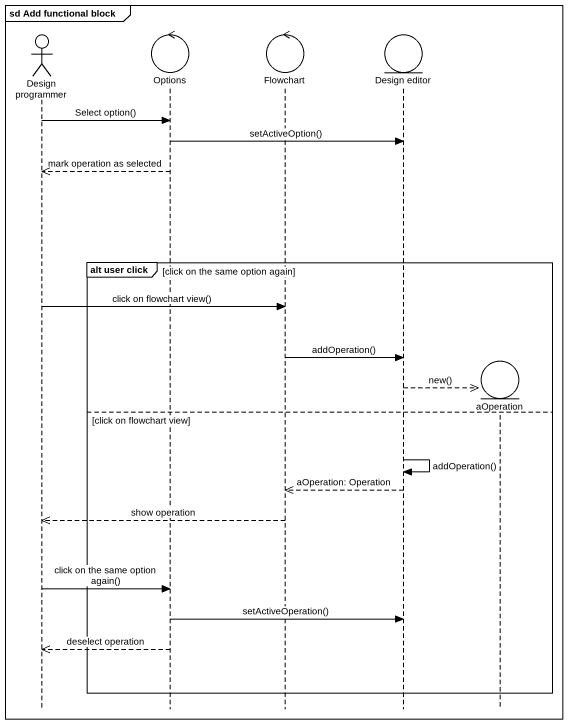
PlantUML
@startuml
mainframe sd Add functional block
hide footbox
actor "Design programmer" as Design_programmer
control Options
control Flowchart
entity "Design editor" as Design_editor
entity aOperation

Design_programmer -> Options : Select option()
Options -> Design_editor : setActiveOption()
Options -->> Design_programmer : mark operation as selected
group alt user click [click on the same option again]
  Design_programmer -> Flowchart : click on flowchart view()
  Flowchart -> Design_editor : addOperation()
  Design_editor -->> aOperation ** : new()
else click on flowchart view
  Design_editor -> Design_editor : addOperation()
  Design_editor -->> Flowchart : aOperation: Operation
  Flowchart -->> Design_programmer : show operation
  Design_programmer -> Options : click on the same option again()
  Options -> Design_editor : setActiveOperation()
  Options -->> Design_programmer : deselect operation
end
@enduml
